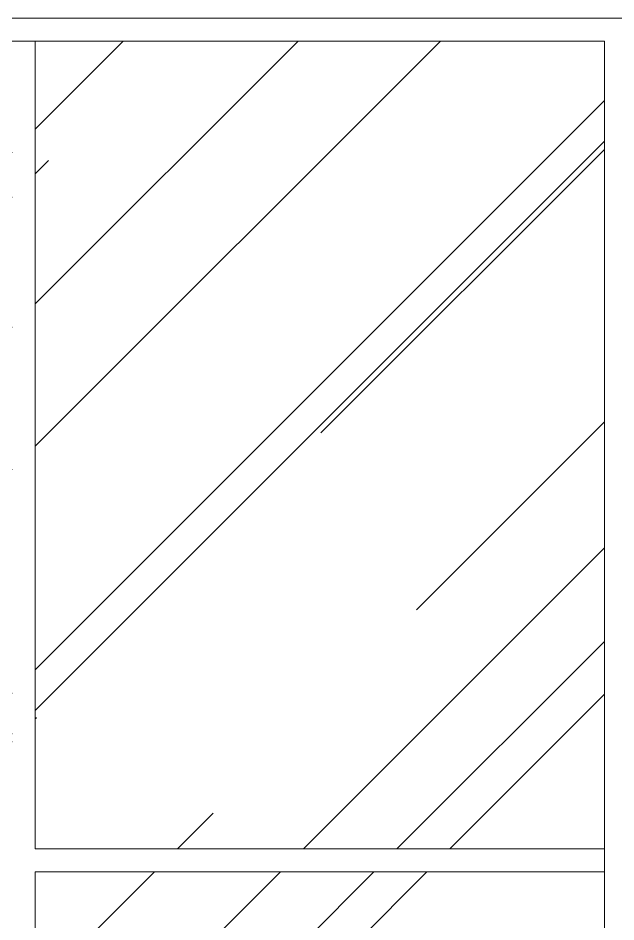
# Model space of a CAD drawing. Header units: inches. Extents: x 249 to 1192, y -18 to 440.
# Drawn here: x 615.908 to 616.947, y 260.106 to 261.678 of the extents above; entities that cross this region are included whole.
import ezdxf

# ---------------------------------------------------------------- set-up
doc = ezdxf.new("R2010")
doc.units = ezdxf.units.IN
doc.header["$MEASUREMENT"] = 0
doc.layers.add('KACA', color=141, linetype='Continuous', lineweight=30)
doc.layers.add('KUSEN', color=16, linetype='Continuous', lineweight=15)
doc.layers.add('KOLOM', color=5, linetype='Continuous')

# ---------------------------------------------------------------- blocks, each defined once
blk = doc.blocks.new('tampak depan')
at = {"layer": 'KACA'}
h = blk.add_hatch(dxfattribs=at)
h.set_pattern_fill('AR-RROOF', color=256, scale=0.5, angle=45, style=0)
h.set_pattern_definition([(45, (708.59767, 334.0419), (0.424264, 1.13137), [7.5, -1, 2.5, -0.5]), (45, (708.8911, 334.6889), (-0.82378, 0.116673), [1.5, -0.165, 3, -0.375]), (45, (708.47392, 334.5192), (1.601597, 2.075358), [4, -0.7, 2, -0.5])])
h.paths.add_polyline_path([(701.5875, 336.4669), (700.5977, 336.4669), (700.5977, 335.4869), (701.5875, 335.4869)])
h.paths.add_polyline_path([(702.6174, 335.0619), (702.6174, 336.4669), (701.6275, 336.4669), (701.6275, 335.0619)])
h.paths.add_polyline_path([(702.6174, 335.0219), (701.6275, 335.0219), (701.6275, 334.0419), (702.6174, 334.0419)])
h.paths.add_polyline_path([(700.6482, 334.8669), (700.5977, 334.8669), (700.5977, 334.7319), (700.6482, 334.7319), (700.6482, 334.6319), (700.7482, 334.6319), (700.7482, 334.0419), (701.5875, 334.0419), (701.5875, 335.4469), (700.5977, 335.4469), (700.5977, 334.9669), (700.6482, 334.9669)])
at = {"layer": 'KUSEN'}
for points in [[(700.7482, 334.0019), (702.6574, 334.0019), (702.6574, 336.5069), (700.5982, 336.5069)], [(700.7482, 334.0419), (702.6174, 334.0419), (702.6174, 336.4669), (700.5982, 336.4669)]]:
    blk.add_lwpolyline(points, dxfattribs=at)
for points in [[(701.6275, 336.4669), (702.6174, 336.4669), (702.6174, 335.0619), (701.6275, 335.0619)], [(702.6174, 335.0219), (701.6275, 335.0219), (701.6275, 334.0419), (702.6174, 334.0419)]]:
    blk.add_lwpolyline(points, close=True, dxfattribs=at)

msp = doc.modelspace()

# ---------------------------------------------------------------- block references
at = {"layer": 'KOLOM'}
msp.add_blockref('tampak depan', (-85.6899, -74.829), dxfattribs=at)

doc.saveas('drawing.dxf')
